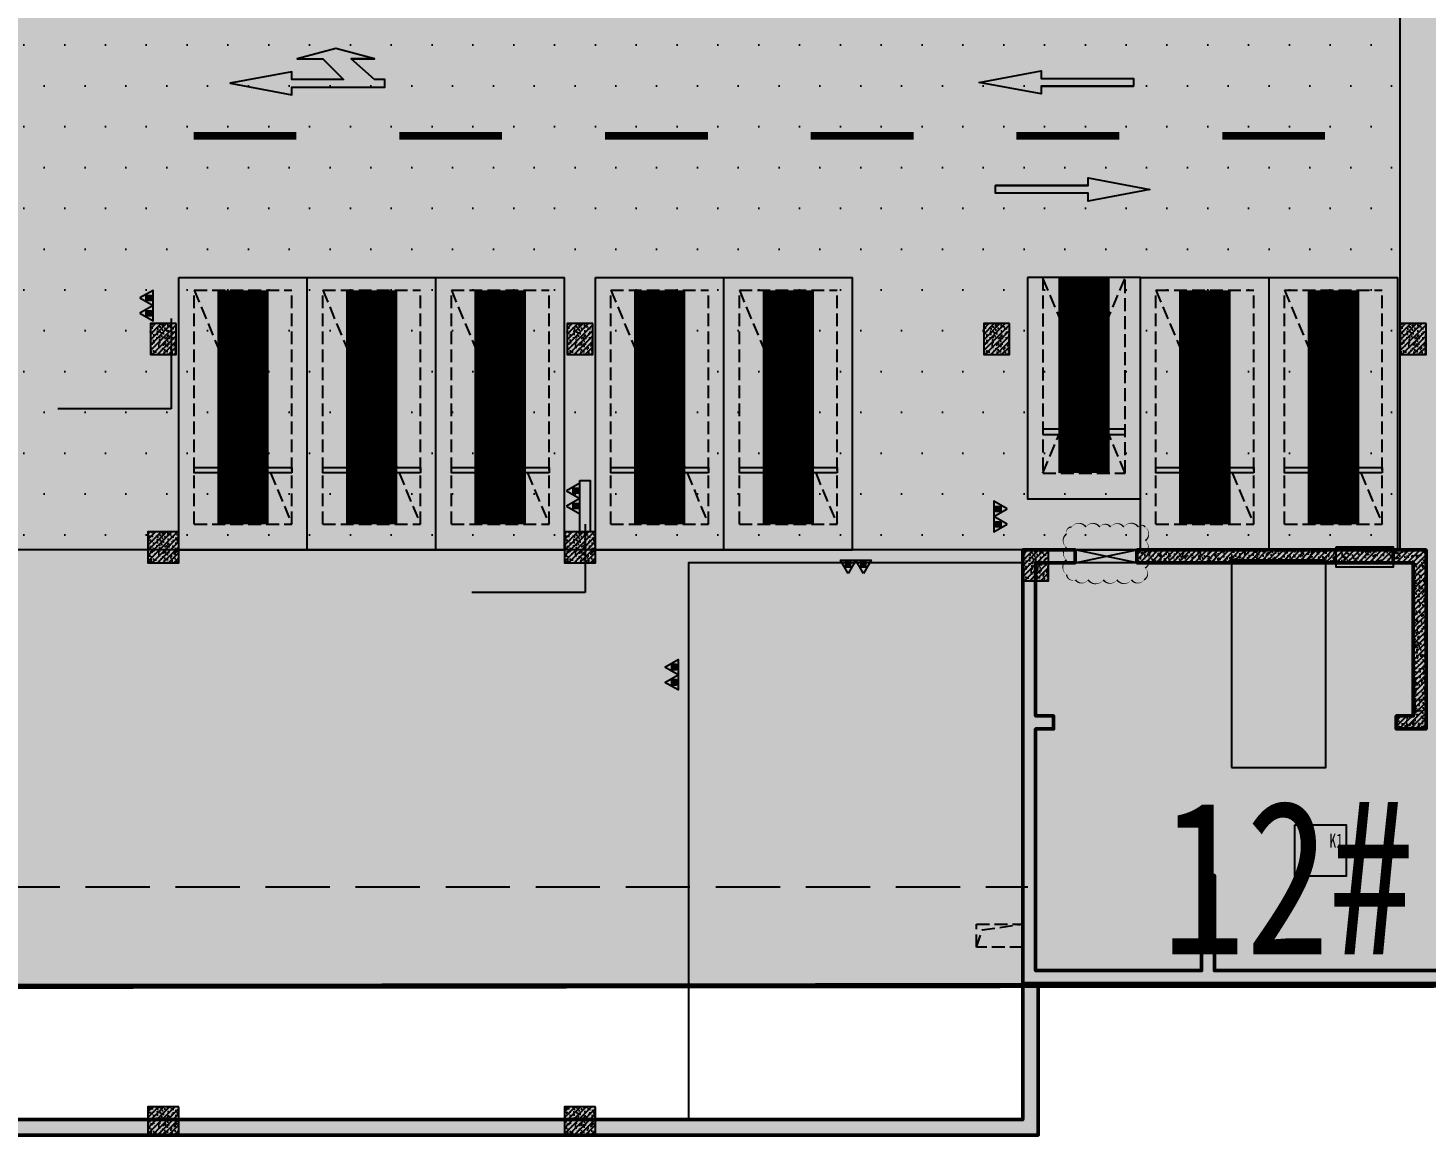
# Model space of a CAD drawing. Extents: x -1338203 to 1886333, y -530034 to 1031844.
# Drawn here: x 637065 to 664247, y 181383 to 203029 of the extents above; entities that cross this region are included whole.
import ezdxf
from ezdxf.enums import TextEntityAlignment as Align

# ---------------------------------------------------------------- set-up
doc = ezdxf.new("R2010")
doc.units = 0
doc.header["$LTSCALE"] = 1000
doc.header["$MEASUREMENT"] = 0
for name, pattern in [('$2$DASH', [0.35, 0.25, -0.1]), ('A-001-平面B2$0$__DASH', [0.35, 0.25, -0.1]), ('DASH', [0.35, 0.25, -0.1])]:
    doc.linetypes.add(name, pattern=pattern)
for name, color, linetype in [('$0$0A-O-HOLE', 52, 'Continuous'), ('$0$DIM_SYMB', 3, 'Continuous'), ('0A-P-PKNG-LINE', 9, 'Continuous'), ('A-001-平面参照B1$0$0A-ELEV-PATT', 8, 'Continuous'), ('A-001-平面参照B1$0$0G-NOTE', 4, 'Continuous'), ('A-001-平面参照B1$0$AUDIT_D_220531184525-2', 40, 'Continuous'), ('A-001-车位参照B1$0$A-001-车位参照B1$0$0A-P-PKNG-CAR(B)', 21, 'Continuous'), ('p-a-regular', 5, 'Continuous'), ('S-12-柱墙B1_1$0$0S-CW-HATCH', 251, 'Continuous'), ('S-12-柱墙B1_1$0$0S-CW-HATCH-UP', 251, 'Continuous'), ('S-12-柱墙B1_1$0$0S-S-HOLE', 55, 'Continuous'), ('S001地下一墙柱$0$S001地下一墙柱$0$0S-CC-LINE', 52, 'Continuous'), ('S001地下一墙柱$0$S001地下一墙柱$0$0S-CW-HATCH', 251, 'Continuous'), ('S001地下一墙柱$0$S001地下一墙柱$0$0S-CW-HATCH-UP', 251, 'Continuous'), ('中心线', 42, 'Continuous'), ('可见线', 7, 'Continuous'), ('地面指向箭头', 7, 'Continuous'), ('负一层消火栓$0$0P-ACC-FH', 7, 'Continuous'), ('负一层消火栓$0$0P-DIM-FH', 3, 'Continuous'), ('负一层消火栓$0$0P-EQUIP-FH', 7, 'Continuous')]:
    doc.layers.add(name, color=color, linetype=linetype)
for name, color, linetype, plot in [('A-001-平面参照B1$0$AAD-A-PROOF', 30, 'Continuous', False), ('AAD-A-PROOF', 30, 'Continuous', False), ('S-12-柱墙B1_1$0$AAD-A-PROOF', 30, 'Continuous', False)]:
    doc.layers.add(name, color=color, linetype=linetype, plot=plot)
doc.layers.add('p-a-mini', color=7, linetype='Continuous', true_color=0x0050ff)
doc.layers.add('p-a-regular-narrow', color=7, linetype='Continuous', true_color=0x9600ff)
doc.layers.add('p-h-walkable', color=7, linetype='Continuous', lineweight=70, true_color=0xf0f0f0)
doc.layers.add('S-12-柱墙B1_1$0$0S-CW-LINE', color=7, linetype='Continuous', lineweight=50)
doc.layers.add('S001地下一墙柱$0$S001地下一墙柱$0$0S-CW-LINE', color=7, linetype='Continuous', lineweight=50)
doc.styles.add('A-001-平面参照B1$0$AAD-HT', font='simhei.ttf', dxfattribs={"width": 0.6})
doc.styles.add('仿宋_GB2312', font='simfang.ttf', dxfattribs={"width": 0.7, "height": 4})
pattern_1 = [(45, (0, 0), (-53.0330086, 53.0330086), []), (50, (0, 0), (215.178055, -18.82564), [22.5, -247.5]), (355, (0, 0), (-41.6254, 225.65764), [18, -198]), (100.4514, (17.93, -1.57), (173.552815, 206.83186), [19.12206, -210.342634]), (46.1842, (0, 60), (320.17231, -49.6557), [33.75, -371.25]), (96.6356, (26.68, 55.86), (280.39881, 292.23536), [28.68309, -315.5139]), (351.1842, (0, 60), (280.39858, 292.23558), [27, -297]), (21, (30, 45), (179.072116, -120.785667), [22.5, -247.5]), (326, (30, 45), (72.9946, 217.545014), [18, -198]), (71.4514, (44.92, 34.93), (252.06679, 96.75915), [19.12206, -210.342634]), (37.5, (0, 0), (3.647957, 99.868156), [0, -195.6, 0, -201, 0, -198.75]), (7.5, (0, 0), (78.920861, 118.323514), [0, -114.6, 0, -191.1, 0, -75.75]), (327.5, (-66.9, 0), (160.146731, -6.7664615), [0, -75, 0, -234, 0, -310.5]), (317.5, (-96.9, 0), (174.95585, 30.031495), [0, -97.5, 0, -155.4, 0, -220.5])]

# ---------------------------------------------------------------- blocks, each defined once
blk = doc.blocks.new('A-001-平面参照B1')
at = {"layer": 'A-001-平面参照B1$0$0A-ELEV-PATT'}
h = blk.add_hatch(dxfattribs=at)
h.set_pattern_fill('DOTS', color=256, scale=500)
h.set_pattern_definition([(0, (-766365.4, -306889.1), (396.875, 793.75), [0, -793.75])])
h.paths.add_polyline_path([(-147679, -109440), (-147679, -97910), (-102629, -97910), (-102629, -114010), (-139289, -114010), (-139289, -113010), (-147319, -113008), (-147319, -109438)])
at = {"layer": 'A-001-平面参照B1$0$AAD-A-PROOF', "ltscale": 0.002}
blk.add_lwpolyline([(-116459, -125088), (-109959, -125088), (-109959, -114260), (-116459, -114260)], close=True, dxfattribs=at)
at = {"layer": 'A-001-平面参照B1$0$AUDIT_D_220531184525-2'}
blk.add_lwpolyline([(-147679, -109440), (-147679, -97910), (-102629, -97910), (-102629, -114010), (-139289, -114010), (-139289, -113010), (-147319, -113008), (-147319, -109438), (-147679, -109440)], dxfattribs=at)
at = {"layer": 'A-001-平面参照B1$0$0G-NOTE', "style": 'A-001-平面参照B1$0$AAD-HT', "width": 0.8}
blk.add_text('12#', height=3000, rotation=0, dxfattribs=at).set_placement((-107261, -120376), align=Align.MIDDLE_LEFT)
blk = doc.blocks.new('A$C2C814229')
at = {"layer": '$0$0A-O-HOLE', "linetype": 'DASH'}
blk.add_lwpolyline([(-110859, -121288), (-109959, -121288), (-109959, -121738), (-110859, -121738)], close=True, dxfattribs=at)
blk.add_lwpolyline([(-110859, -121738), (-110751, -121400), (-109959, -121288)], dxfattribs=at)
blk = doc.blocks.new('A-001-人防参照B1')
for points in [[(-103869, -113952), (-102759, -113952), (-102759, -114343), (-103869, -114343)], [(-105904, -118240), (-104069, -118240), (-104069, -114210), (-105904, -114210)]]:
    blk.add_lwpolyline(points, close=True)
blk = doc.blocks.new('负一层消火栓$0$$TwtSys$00000546')
h = blk.add_hatch()
h.set_pattern_fill('ANSI31', color=256, scale=200, style=0)
h.set_pattern_definition([(45, (-38543.802, -6670.83), (-17.67767, 17.67767), [])])
h.paths.add_polyline_path([(-65, 174), (65, 174), (65, 44), (-65, 44)])
for points in [[(0, 344), (-198, 0), (198, 0)], [(-65, 174), (65, 174), (65, 44), (-65, 44)]]:
    blk.add_lwpolyline(points, close=True)
blk = doc.blocks.new('负一层消火栓')
at = {"layer": '负一层消火栓$0$0P-ACC-FH', "elevation": 0}
blk.add_lwpolyline([(-118569, -112660), (-118369, -112660), (-118369, -113660), (-118569, -113660)], close=True, dxfattribs=at)
at = {"layer": '负一层消火栓$0$0P-DIM-FH'}
for p, q in [((-126519, -109510, 800), (-126519, -111269, 800)), ((-126519, -111269, 800), (-128722, -111269, 800)), ((-118469, -113510, 800), (-118469, -114839, 800)), ((-118469, -114839, 800), (-120672, -114839, 800))]:
    blk.add_line(p, q, dxfattribs=at)
at = {"layer": '负一层消火栓$0$0P-EQUIP-FH'}
for p, xscale, yscale, zscale, rotation in [((-126869, -109111, 800), 0.7500000000000013, 0.7500000000000013, 0.7500000000000013, 90), ((-126869, -109409, 800), 0.7500000000000013, 0.7500000000000013, 0.7500000000000013, 90), ((-118569, -112861, 800), 0.7500000000000011, 0.7500000000000011, 0.7500000000000011, 90), ((-118569, -113159, 800), 0.7500000000000011, 0.7500000000000011, 0.7500000000000011, 90), ((-110519, -113214), 0.75, 0.75, 0.75, 270), ((-110519, -113511), 0.75, 0.75, 0.75, 270), ((-113355, -114210), -0.75, 0.75, 0.75, 180), ((-113058, -114210), -0.75, 0.75, 0.75, 180), ((-116659, -116289), -0.7500000000000013, 0.7500000000000013, 0.75, 90), ((-116659, -116586), -0.7500000000000013, 0.7500000000000013, 0.75, 90)]:
    blk.add_blockref('负一层消火栓$0$$TwtSys$00000546', p, dxfattribs=dict(at, xscale=xscale, yscale=yscale, zscale=zscale, rotation=rotation))
blk = doc.blocks.new('剖面位置')
at = {"layer": '$0$DIM_SYMB', "linetype": '$2$DASH', "ltscale": 5}
blk.add_lwpolyline([(-133429, -120561), (-109859, -120561)], dxfattribs=at)
blk.add_lwpolyline([(-133429, -120561), (-109859, -120561)], dxfattribs=at)
blk = doc.blocks.new('直行右转或左转')
at = {"layer": '地面指向箭头'}
blk.add_hatch(color=251, dxfattribs=at).paths.add_polyline_path([(3219528, 2452519), (3218327, 2452294), (3218327, 2452444), (3217325, 2452444), (3217726, 2452044), (3218227, 2452044), (3217476, 2451843), (3216725, 2452044), (3217175, 2452044), (3216725, 2452444), (3216524, 2452444), (3216524, 2452594), (3218327, 2452594), (3218327, 2452745)])
at = {"layer": '地面指向箭头', "color": 251}
blk.add_lwpolyline([(3216725, 2452044), (3217175, 2452044), (3216725, 2452044), (3217476, 2451843), (3218227, 2452044), (3217726, 2452044), (3217325, 2452444), (3218327, 2452444), (3218327, 2452294), (3219528, 2452519), (3218327, 2452745), (3218327, 2452594), (3216524, 2452594), (3216524, 2452444), (3216725, 2452444), (3217175, 2452044)], dxfattribs=at)
blk = doc.blocks.new('直行')
at = {"layer": '地面指向箭头'}
blk.add_hatch(color=251, dxfattribs=at).paths.add_polyline_path([(-29241, 4059962), (-29466, 4058762), (-29316, 4058762), (-29316, 4056961), (-29166, 4056961), (-29166, 4058762), (-29016, 4058762)])
at = {"layer": '地面指向箭头', "color": 251}
blk.add_lwpolyline([(-29316, 4058762), (-29316, 4056961), (-29316, 4058762), (-29316, 4058762), (-29466, 4058762), (-29241, 4059962), (-29016, 4058762), (-29166, 4058762), (-29166, 4056961), (-29316, 4056961), (-29316, 4056961)], dxfattribs=at)
blk = doc.blocks.new('A$C9cb663f1')
at = {"layer": '中心线', "color": 251, "const_width": 150}
for points in [[(227638, -160832), (229638, -160832)], [(231638, -160832), (233638, -160832)], [(235638, -160832), (237638, -160832)], [(239638, -160832), (241638, -160832)], [(243638, -160832), (245638, -160832)], [(247638, -160832), (249638, -160832)]]:
    blk.add_lwpolyline(points, dxfattribs=at)
at = {"layer": '地面指向箭头', "color": 251, "linetype": 'Continuous', "rotation": 180}
blk.add_blockref('直行右转或左转', (3447879, 2292711), dxfattribs=at)
at = {"layer": '地面指向箭头', "color": 251}
for p, rotation in [((4302877, -130550), 90), ((-3813729, -191114), 270)]:
    blk.add_blockref('直行', p, dxfattribs=dict(at, rotation=rotation))
blk = doc.blocks.new('JSK')
at = {"layer": '可见线', "color": 1, "elevation": -83150}
blk.add_lwpolyline([(104366, -107245), (105366, -107245), (105366, -108245), (104366, -108245)], close=True, dxfattribs=at)
at = {"layer": '可见线', "color": 1, "style": '仿宋_GB2312', "width": 0.7}
blk.add_text('K1', height=275.7, dxfattribs=at).set_placement((105038, -107693, -83150))
blk = doc.blocks.new('A-001-车位参照B1$0$A-001-车位参照B1$0$A-001-车位参照B1$0$A$C43AE5A3B')
at = {"color": 241}
blk.add_lwpolyline([(2500, 0), (2500, 4300), (300, 4300), (300, 0)], close=True, dxfattribs=at)
at = {"color": 241, "linetype": 'DASH'}
for points in [[(2200, 0), (2200, 3800), (600, 3800), (600, 0), (2200, 0)], [(600, 3800), (2200, 0)], [(2200, 3800), (600, 0)]]:
    blk.add_lwpolyline(points, dxfattribs=at)
at = {"color": 241}
blk.add_lwpolyline([(2200, 3050), (600, 3050), (600, 2950), (2200, 2950), (2200, 3050)], dxfattribs=at)
at = {"layer": 'p-a-mini', "ltscale": 0.002, "const_width": 1000}
blk.add_lwpolyline([(1400, 0), (1400, 3800)], dxfattribs=at)
blk = doc.blocks.new('S-12-柱墙B1_1', base_point=(-588474, -346969))
at = {"layer": 'S-12-柱墙B1_1$0$0S-CW-HATCH'}
h = blk.add_hatch(color=256, dxfattribs=at)
h.dxf.hatch_style = 1
h.paths.add_polyline_path([(-544824, -351749), (-545074, -351749), (-545074, -350749), (-544824, -350749), (-544824, -348729), (-549444, -348729), (-549444, -348979), (-545074, -348979), (-545074, -351959), (-545424, -351959), (-545424, -352209), (-545074, -352209), (-545074, -355139), (-544824, -355139), (-544824, -355839), (-545074, -355839), (-545074, -356909), (-548299, -356909), (-548299, -355059), (-548549, -355059), (-548549, -356909), (-555534, -356909), (-555534, -353429), (-555784, -353429), (-555784, -357709), (-561664, -357709), (-561664, -353429), (-561914, -353429), (-561914, -356909), (-568899, -356909), (-568899, -355059), (-569149, -355059), (-569149, -356909), (-572374, -356909), (-572374, -354579), (-572624, -354579), (-572624, -356909), (-572774, -356909), (-572774, -354579), (-573024, -354579), (-573024, -356909), (-576249, -356909), (-576249, -355059), (-576499, -355059), (-576499, -356909), (-583484, -356909), (-583484, -353429), (-583734, -353429), (-583734, -357709), (-589614, -357709), (-589614, -353429), (-589864, -353429), (-589864, -356909), (-596849, -356909), (-596849, -355059), (-597099, -355059), (-597099, -356909), (-600324, -356909), (-600324, -352209), (-599974, -352209), (-599974, -351959), (-600324, -351959), (-600324, -348979), (-599554, -348979), (-599554, -348729), (-600574, -348729), (-600574, -357159), (-589864, -357159), (-589864, -357959), (-583484, -357959), (-583484, -357159), (-561914, -357159), (-561914, -357959), (-555534, -357959), (-555534, -357159), (-544824, -357159)])
h = blk.add_hatch(color=256, dxfattribs=at)
h.dxf.hatch_style = 1
h.paths.add_polyline_path([(-598354, -348729), (-593374, -348729), (-593374, -348979), (-598354, -348979)])
h = blk.add_hatch(color=256, dxfattribs=at)
h.dxf.hatch_style = 1
h.paths.add_polyline_path([(-593374, -348979), (-592984, -348979), (-592984, -351959), (-593314, -351959), (-593314, -352209), (-592734, -352209), (-592734, -348729), (-593374, -348729)])
at = {"layer": 'S-12-柱墙B1_1$0$0S-CW-HATCH-UP'}
h = blk.add_hatch(dxfattribs=at)
h.set_pattern_fill('钢筋混凝土', color=256, scale=30)
h.set_pattern_definition(pattern_1)
h.paths.add_polyline_path([(-545074, -350749), (-544824, -350749), (-544824, -348729), (-549444, -348729), (-549444, -348979), (-545074, -348979), (-545074, -351959), (-545424, -351959), (-545424, -352209), (-545074, -352209), (-545074, -355139), (-544824, -355139), (-544824, -355839), (-545074, -355839), (-545074, -356909), (-548299, -356909), (-548299, -355059), (-548549, -355059), (-548549, -356909), (-555534, -356909), (-555534, -353429), (-555784, -353429), (-555784, -357709), (-561664, -357709), (-561664, -353429), (-561914, -353429), (-561914, -356909), (-568899, -356909), (-568899, -355059), (-569149, -355059), (-569149, -356909), (-572374, -356909), (-572374, -354579), (-572624, -354579), (-572624, -356909), (-572774, -356909), (-572774, -354579), (-573024, -354579), (-573024, -356909), (-576249, -356909), (-576249, -355059), (-576499, -355059), (-576499, -356909), (-583484, -356909), (-583484, -353429), (-583734, -353429), (-583734, -357709), (-589614, -357709), (-589614, -353429), (-589864, -353429), (-589864, -356909), (-596849, -356909), (-596849, -355059), (-597099, -355059), (-597099, -356909), (-600324, -356909), (-600324, -352209), (-599974, -352209), (-599974, -351959), (-600324, -351959), (-600324, -348979), (-599554, -348979), (-599554, -348729), (-600574, -348729), (-600574, -357159), (-589864, -357159), (-589864, -357959), (-583484, -357959), (-583484, -357159), (-561914, -357159), (-561914, -357959), (-555534, -357959), (-555534, -357159), (-544824, -357159), (-544824, -351749), (-545074, -351749)])
h = blk.add_hatch(dxfattribs=at)
h.set_pattern_fill('钢筋混凝土', color=256, scale=30)
h.set_pattern_definition(pattern_1)
h.paths.add_polyline_path([(-598354, -348729), (-593374, -348729), (-593374, -348979), (-598354, -348979)])
h = blk.add_hatch(dxfattribs=at)
h.set_pattern_fill('钢筋混凝土', color=256, scale=30)
h.set_pattern_definition([(45, (0, 0), (-53.0330086, 53.0330086), []), (50, (0, 0), (215.178055, -18.82564), [22.5, -247.5]), (355, (0, 0), (-41.6254, 225.65764), [18, -198]), (100.4514, (17.93, -1.57), (173.552815, 206.83186), [19.12206, -210.342634]), (46.1842, (0, 60), (320.17231, -49.6557), [33.75, -371.25]), (96.6356, (26.68, 55.86), (280.39881, 292.23536), [28.68309, -315.5139]), (351.1842, (0, 60), (280.39858, 292.23558), [27, -297]), (21, (30, 45), (179.072116, -120.785667), [22.5, -247.5]), (326, (30, 45), (72.9946, 217.54501), [18, -198]), (71.4514, (44.92, 34.93), (252.06679, 96.75915), [19.12206, -210.342634]), (37.5, (0, 0), (3.647957, 99.868156), [0, -195.6, 0, -201, 0, -198.75]), (7.5, (0, 0), (78.920861, 118.323514), [0, -114.6, 0, -191.1, 0, -75.75]), (327.5, (-66.9, 0), (160.146731, -6.7664615), [0, -75, 0, -234, 0, -310.5]), (317.5, (-96.9, 0), (174.95585, 30.031495), [0, -97.5, 0, -155.4, 0, -220.5])])
h.paths.add_polyline_path([(-593374, -348979), (-592984, -348979), (-592984, -351959), (-593314, -351959), (-593314, -352209), (-592734, -352209), (-592734, -348729), (-593374, -348729)])
at = {"layer": 'S-12-柱墙B1_1$0$0S-CW-LINE'}
blk.add_lwpolyline([(-589864, -357159), (-600574, -357159), (-600574, -348729), (-599554, -348729), (-599554, -348979), (-600324, -348979), (-600324, -351959), (-599974, -351959), (-599974, -352209), (-600324, -352209), (-600324, -356909), (-597099, -356909), (-597099, -355059), (-596849, -355059), (-596849, -356909), (-589864, -356909)], dxfattribs=at)
for points in [[(-598354, -348729), (-593374, -348729), (-593374, -348979), (-598354, -348979)], [(-593374, -348979), (-592984, -348979), (-592984, -351959), (-593314, -351959), (-593314, -352209), (-592734, -352209), (-592734, -348729), (-593374, -348729)]]:
    blk.add_lwpolyline(points, close=True, dxfattribs=at)
at = {"layer": 'S-12-柱墙B1_1$0$0S-S-HOLE'}
for p, q in [((-599554, -348979), (-598354, -348729)), ((-598354, -348979), (-599554, -348729))]:
    blk.add_line(p, q, dxfattribs=at)
blk.add_lwpolyline([(-599554, -348729), (-598354, -348729), (-598354, -348979), (-599554, -348979)], close=True, dxfattribs=at)
at = {"layer": 'S-12-柱墙B1_1$0$AAD-A-PROOF', "flags": 128}
blk.add_lwpolyline([(-598194, -348284, 0, 30.8, -0.520567), (-598194, -348550, 0, 30.8, -0.520567), (-598194, -348782, 0, 30.8, -0.520567), (-598194, -349083, 0, 30.8, -0.520567), (-598216, -349311, 0, 30.8, -0.520567), (-598461, -349311, 0, 30.8, -0.520567), (-598744, -349311, 0, 30.8, -0.520567), (-599008, -349311, 0, 30.8, -0.520567), (-599306, -349311, 0, 30.8, -0.520567), (-599550, -349311, 0, 30.8, -0.520567), (-599722, -349208, 0, 30.8, -0.520567), (-599722, -348922, 0, 30.8, -0.520567), (-599722, -348681, 0, 30.8, -0.520567), (-599722, -348418, 0, 30.8, -0.520567), (-599626, -348284, 0, 30.8, -0.520567), (-599348, -348284, 0, 30.8, -0.520567), (-599078, -348284, 0, 30.8, -0.520567), (-598868, -348284, 0, 30.8, -0.520567), (-598611, -348284, 0, 30.8, -0.520567), (-598326, -348284, 0, 30.8, -0.520567)], format="xyseb", close=True, dxfattribs=at)

msp = doc.modelspace()

# ---------------------------------------------------------------- hatches: boundary and pattern name
at = {"layer": 'p-h-walkable', "ltscale": 0.002}
h = msp.add_hatch(color=256, dxfattribs=at)
h.dxf.hatch_style = 1
h.paths.add_polyline_path([(633826.6, 244460.7), (640276.6, 244575.6), (640576.6, 234544.8), (645576.7, 234544.6), (645576.7, 209278.9), (732355.9, 209029), (732355.1, 235229.9), (738506.7, 235229.9), (738506.6, 268838.9), (732734.3, 268838.9), (732734.3, 272898.9), (711963.1, 272898.9), (711963.1, 278984.7), (717256.7, 278984.7), (717256.7, 284049), (733571.6, 284135.6), (733996.6, 290449.1), (739216.6, 290449.1), (739766.6, 284299.1), (754626.6, 284299.1), (755296.6, 290449.1), (760516.6, 290449.1), (760816.6, 283049.1), (760816.3, 275879.2), (775122.6, 275879.2), (776006.6, 274138.9), (776006.6, 259429.1), (778716.6, 259429.1), (778716.6, 238849.1), (783416.6, 238849.1), (783416.6, 237229.1), (782066.6, 237229.1), (782066.6, 234429.1), (779546.6, 234429.1), (779546.6, 237129.1), (773916.6, 237129.1), (773916.6, 243229.1), (764306.6, 243225.6), (764306.6, 236639.1), (760766.6, 236639.1), (760766.6, 234429.1), (758246.6, 234429.1), (758246.6, 238649.1), (762116.6, 238649.1), (762116.6, 243225.6), (748656.6, 243225.6), (748756.3, 207529.1), (800106.6, 207528.9), (800206.7, 201639.7), (812908.2, 202239.1), (812576.6, 180449.3), (744206, 180449.3), (744206, 173439), (728556.7, 173439), (728556.6, 122289.1), (746356.6, 122289.1), (750916.6, 132325.6), (842896.6, 132325.6), (843211.6, 121345.6), (839116.6, 121345.6), (839116.6, 93449.1), (864906.6, 93449.1), (864906.6, 79694), (875856.6, 74929.1), (875856.6, 65749.1), (834560.6, 65749.1), (839142.9, 28436.3), (869465.5, 32160.2), (871163.4, 18334), (873704.3, 18646.1), (877328.9, 5540.2), (761876.2, -8638.5), (761133.2, 2082.3), (764950.9, 5291.5), (763253.1, 19116.3), (799242.7, 23536.1), (793807.6, 65749.1), (750756.6, 65749.1), (751556.6, 81645.6), (636016.6, 81645.6), (636016.6, 96345.6), (629416.6, 96345.6), (629416.6, 118203.2), (622306.6, 118203.2), (622286.6, 139083.2), (644406.6, 137003.2), (644406.6, 129968.2), (656656.6, 129968.2), (656406.6, 138083.2), (712156.6, 138083.2), (711856.6, 184449.1), (581811.6, 184349.1), (581826.6, 197199.1), (585876.6, 197449.1), (585976.6, 209279), (629226.6, 209578.9), (628926.8, 236145.4), (633826.6, 236145.6)])
at = {"layer": 'S001地下一墙柱$0$S001地下一墙柱$0$0S-CW-HATCH'}
h = msp.add_hatch(color=256, dxfattribs=at)
h.dxf.hatch_style = 1
h.paths.add_polyline_path([(639946.6, 197279.1), (639446.6, 197279.1), (639446.6, 196679.1), (639946.6, 196679.1)])
h = msp.add_hatch(color=256, dxfattribs=at)
h.dxf.hatch_style = 1
h.paths.add_polyline_path([(648046.6, 197279.2), (647546.6, 197279.2), (647546.6, 196679.2), (648046.6, 196679.2)])
h = msp.add_hatch(color=256, dxfattribs=at)
h.dxf.hatch_style = 1
h.paths.add_polyline_path([(656146.6, 197279.1), (655646.6, 197279.1), (655646.6, 196679.1), (656146.6, 196679.1)])
h = msp.add_hatch(color=256, dxfattribs=at)
h.dxf.hatch_style = 1
h.paths.add_polyline_path([(664246.6, 197279.1), (663746.6, 197279.1), (663746.6, 196679.1), (664246.6, 196679.1)])
h = msp.add_hatch(color=256, dxfattribs=at)
h.dxf.hatch_style = 1
h.paths.add_polyline_path([(639996.6, 193229.1), (639396.6, 193229.1), (639396.6, 192629.1), (639996.6, 192629.1)])
h = msp.add_hatch(color=256, dxfattribs=at)
h.dxf.hatch_style = 1
h.paths.add_polyline_path([(648096.6, 193229.1), (647496.6, 193229.1), (647496.6, 192629.1), (648096.6, 192629.1)])
h = msp.add_hatch(color=256, dxfattribs=at)
h.dxf.hatch_style = 1
h.paths.add_polyline_path([(656906.6, 192879.1), (656406.6, 192879.1), (656406.6, 192279.1), (656906.6, 192279.1)])
at = {"layer": 'S001地下一墙柱$0$S001地下一墙柱$0$0S-CW-HATCH', "ltscale": 0.002}
h = msp.add_hatch(color=256, dxfattribs=at)
h.dxf.hatch_style = 1
h.paths.add_polyline_path([(633486.6, 184099.1), (633486.6, 181499.1), (656706.6, 181499.1), (656706.6, 184449.1), (656406.6, 184449.1), (656406.6, 181799.1), (633786.6, 181799.1), (633786.6, 184099.1)])
at = {"layer": 'S001地下一墙柱$0$S001地下一墙柱$0$0S-CW-HATCH'}
h = msp.add_hatch(color=256, dxfattribs=at)
h.dxf.hatch_style = 1
h.paths.add_polyline_path([(639996.6, 182049.1), (639396.6, 182049.1), (639396.6, 181499.1), (639996.6, 181499.1)])
h = msp.add_hatch(color=256, dxfattribs=at)
h.dxf.hatch_style = 1
h.paths.add_polyline_path([(648096.6, 182049.1), (647496.6, 182049.1), (647496.6, 181499.1), (648096.6, 181499.1)])
at = {"layer": 'S001地下一墙柱$0$S001地下一墙柱$0$0S-CW-HATCH-UP'}
h = msp.add_hatch(dxfattribs=at)
h.set_pattern_fill('钢筋混凝土', color=256, scale=30)
h.set_pattern_definition([(45, (672257.33, 206230.786), (-53.03301, 53.03301), []), (50, (672257.33, 206230.79), (215.1781, -18.8256), [22.5, -247.5]), (355, (672257.33, 206230.79), (-41.6254, 225.6576), [18, -198]), (100.4514, (672275.26, 206229.22), (173.5528, 206.8319), [19.122, -210.3426]), (46.1842, (672257.33, 206290.79), (320.1723, -49.6557), [33.75, -371.25]), (96.6356, (672284, 206286.65), (280.3988, 292.2354), [28.683, -315.514]), (351.1842, (672257.33, 206290.8), (280.3986, 292.2356), [27, -297]), (21, (672287.33, 206275.79), (179.0721, -120.7857), [22.5, -247.5]), (326, (672287.33, 206275.79), (72.9946, 217.545), [18, -198]), (71.4514, (672302.25, 206265.72), (252.0668, 96.7591), [19.122, -210.3426]), (37.5, (672257.33, 206230.79), (3.64796, 99.86816), [0, -195.6, 0, -201, 0, -198.75]), (7.5, (672257.33, 206230.79), (78.92086, 118.3235), [0, -114.6, 0, -191.1, 0, -75.75]), (327.5, (672190.43, 206230.79), (160.14673, -6.76646), [0, -75, 0, -234, 0, -310.5]), (317.5, (672160.43, 206230.79), (174.95585, 30.0315), [0, -97.5, 0, -155.4, 0, -220.5])])
h.paths.add_polyline_path([(639946.6, 197279.1), (639446.6, 197279.1), (639446.6, 196679.1), (639946.6, 196679.1)])
h = msp.add_hatch(dxfattribs=at)
h.set_pattern_fill('钢筋混凝土', color=256, scale=30)
h.set_pattern_definition([(45, (680357.36, 206230.92), (-53.03301, 53.03301), []), (50, (680357.36, 206230.92), (215.1781, -18.8256), [22.5, -247.5]), (355, (680357.36, 206230.92), (-41.6254, 225.6576), [18, -198]), (100.4514, (680375.3, 206229.35), (173.5528, 206.8319), [19.122, -210.3426]), (46.1842, (680357.36, 206290.92), (320.1723, -49.6557), [33.75, -371.25]), (96.6356, (680384.04, 206286.78), (280.3988, 292.2354), [28.683, -315.514]), (351.1842, (680357.36, 206290.92), (280.3986, 292.2356), [27, -297]), (21, (680387.36, 206275.92), (179.0721, -120.7857), [22.5, -247.5]), (326, (680387.36, 206275.92), (72.9946, 217.545), [18, -198]), (71.4514, (680402.28, 206265.85), (252.0668, 96.7591), [19.122, -210.3426]), (37.5, (680357.36, 206230.92), (3.64796, 99.86816), [0, -195.6, 0, -201, 0, -198.75]), (7.5, (680357.36, 206230.92), (78.92086, 118.3235), [0, -114.6, 0, -191.1, 0, -75.75]), (327.5, (680290.46, 206230.92), (160.14673, -6.76646), [0, -75, 0, -234, 0, -310.5]), (317.5, (680260.46, 206230.92), (174.95585, 30.0315), [0, -97.5, 0, -155.4, 0, -220.5])])
h.paths.add_polyline_path([(648046.6, 197279.2), (647546.6, 197279.2), (647546.6, 196679.2), (648046.6, 196679.2)])
h = msp.add_hatch(dxfattribs=at)
h.set_pattern_fill('钢筋混凝土', color=256, scale=30)
h.set_pattern_definition([(45, (688457.33, 206230.79), (-53.03301, 53.03301), []), (50, (688457.33, 206230.79), (215.1781, -18.8256), [22.5, -247.5]), (355, (688457.33, 206230.79), (-41.6254, 225.6576), [18, -198]), (100.4514, (688475.26, 206229.22), (173.5528, 206.8319), [19.122, -210.3426]), (46.1842, (688457.33, 206290.79), (320.1723, -49.6557), [33.75, -371.25]), (96.6356, (688484, 206286.65), (280.3988, 292.2354), [28.683, -315.514]), (351.1842, (688457.33, 206290.8), (280.3986, 292.2356), [27, -297]), (21, (688487.33, 206275.79), (179.0721, -120.7857), [22.5, -247.5]), (326, (688487.33, 206275.79), (72.9946, 217.545), [18, -198]), (71.4514, (688502.25, 206265.72), (252.0668, 96.7591), [19.122, -210.3426]), (37.5, (688457.33, 206230.79), (3.64796, 99.86816), [0, -195.6, 0, -201, 0, -198.75]), (7.5, (688457.33, 206230.79), (78.92086, 118.3235), [0, -114.6, 0, -191.1, 0, -75.75]), (327.5, (688390.43, 206230.79), (160.14673, -6.76646), [0, -75, 0, -234, 0, -310.5]), (317.5, (688360.43, 206230.79), (174.95585, 30.0315), [0, -97.5, 0, -155.4, 0, -220.5])])
h.paths.add_polyline_path([(656146.6, 197279.1), (655646.6, 197279.1), (655646.6, 196679.1), (656146.6, 196679.1)])
h = msp.add_hatch(dxfattribs=at)
h.set_pattern_fill('钢筋混凝土', color=256, scale=30)
h.set_pattern_definition([(45, (696557.32, 206230.79), (-53.03301, 53.03301), []), (50, (696557.32, 206230.79), (215.1781, -18.8256), [22.5, -247.5]), (355, (696557.32, 206230.79), (-41.6254, 225.6576), [18, -198]), (100.4514, (696575.25, 206229.22), (173.5528, 206.8319), [19.122, -210.3426]), (46.1842, (696557.32, 206290.79), (320.1723, -49.6557), [33.75, -371.25]), (96.6356, (696584, 206286.65), (280.3988, 292.2354), [28.683, -315.514]), (351.1842, (696557.32, 206290.8), (280.3986, 292.2356), [27, -297]), (21, (696587.32, 206275.79), (179.0721, -120.7857), [22.5, -247.5]), (326, (696587.32, 206275.79), (72.9946, 217.545), [18, -198]), (71.4514, (696602.24, 206265.72), (252.0668, 96.7591), [19.122, -210.3426]), (37.5, (696557.32, 206230.79), (3.64796, 99.86816), [0, -195.6, 0, -201, 0, -198.75]), (7.5, (696557.32, 206230.79), (78.92086, 118.3235), [0, -114.6, 0, -191.1, 0, -75.75]), (327.5, (696490.42, 206230.79), (160.14673, -6.76646), [0, -75, 0, -234, 0, -310.5]), (317.5, (696460.42, 206230.79), (174.95585, 30.0315), [0, -97.5, 0, -155.4, 0, -220.5])])
h.paths.add_polyline_path([(664246.6, 197279.1), (663746.6, 197279.1), (663746.6, 196679.1), (664246.6, 196679.1)])
h = msp.add_hatch(dxfattribs=at)
h.set_pattern_fill('钢筋混凝土', color=256, scale=30)
h.set_pattern_definition([(45, (672257.34, 202180.78), (-53.03301, 53.03301), []), (50, (672257.34, 202180.78), (215.1781, -18.8256), [22.5, -247.5]), (355, (672257.34, 202180.78), (-41.6254, 225.6576), [18, -198]), (100.4514, (672275.27, 202179.21), (173.5528, 206.8319), [19.122, -210.3426]), (46.1842, (672257.34, 202240.78), (320.1723, -49.6557), [33.75, -371.25]), (96.6356, (672284.02, 202236.64), (280.3988, 292.2354), [28.683, -315.514]), (351.1842, (672257.34, 202240.78), (280.3986, 292.2356), [27, -297]), (21, (672287.34, 202225.78), (179.0721, -120.7857), [22.5, -247.5]), (326, (672287.34, 202225.78), (72.9946, 217.545), [18, -198]), (71.4514, (672302.26, 202215.72), (252.0668, 96.7591), [19.122, -210.3426]), (37.5, (672257.34, 202180.78), (3.64796, 99.86816), [0, -195.6, 0, -201, 0, -198.75]), (7.5, (672257.34, 202180.78), (78.92086, 118.3235), [0, -114.6, 0, -191.1, 0, -75.75]), (327.5, (672190.44, 202180.78), (160.14673, -6.76646), [0, -75, 0, -234, 0, -310.5]), (317.5, (672160.44, 202180.78), (174.95585, 30.0315), [0, -97.5, 0, -155.4, 0, -220.5])])
h.paths.add_polyline_path([(639996.6, 193229.1), (639396.6, 193229.1), (639396.6, 192629.1), (639996.6, 192629.1)])
h = msp.add_hatch(dxfattribs=at)
h.set_pattern_fill('钢筋混凝土', color=256, scale=30)
h.set_pattern_definition([(45, (680357.34, 202180.78), (-53.03301, 53.03301), []), (50, (680357.34, 202180.78), (215.1781, -18.8256), [22.5, -247.5]), (355, (680357.34, 202180.78), (-41.6254, 225.6576), [18, -198]), (100.4514, (680375.27, 202179.21), (173.5528, 206.8319), [19.122, -210.3426]), (46.1842, (680357.34, 202240.78), (320.1723, -49.6557), [33.75, -371.25]), (96.6356, (680384.02, 202236.64), (280.3988, 292.2354), [28.683, -315.514]), (351.1842, (680357.34, 202240.78), (280.3986, 292.2356), [27, -297]), (21, (680387.34, 202225.78), (179.0721, -120.7857), [22.5, -247.5]), (326, (680387.34, 202225.78), (72.9946, 217.545), [18, -198]), (71.4514, (680402.26, 202215.72), (252.0668, 96.7591), [19.122, -210.3426]), (37.5, (680357.34, 202180.78), (3.64796, 99.86816), [0, -195.6, 0, -201, 0, -198.75]), (7.5, (680357.34, 202180.78), (78.92086, 118.3235), [0, -114.6, 0, -191.1, 0, -75.75]), (327.5, (680290.44, 202180.78), (160.14673, -6.76646), [0, -75, 0, -234, 0, -310.5]), (317.5, (680260.44, 202180.78), (174.95585, 30.0315), [0, -97.5, 0, -155.4, 0, -220.5])])
h.paths.add_polyline_path([(648096.6, 193229.1), (647496.6, 193229.1), (647496.6, 192629.1), (648096.6, 192629.1)])
h = msp.add_hatch(dxfattribs=at)
h.set_pattern_fill('钢筋混凝土', color=256, scale=30)
h.set_pattern_definition([(45, (689217.34, 201830.78), (-53.03301, 53.03301), []), (50, (689217.34, 201830.78), (215.1781, -18.8256), [22.5, -247.5]), (355, (689217.34, 201830.78), (-41.6254, 225.6576), [18, -198]), (100.4514, (689235.27, 201829.21), (173.5528, 206.8319), [19.122, -210.3426]), (46.1842, (689217.34, 201890.78), (320.1723, -49.6557), [33.75, -371.25]), (96.6356, (689244.02, 201886.64), (280.3988, 292.2354), [28.683, -315.514]), (351.1842, (689217.34, 201890.78), (280.3986, 292.2356), [27, -297]), (21, (689247.34, 201875.78), (179.0721, -120.7857), [22.5, -247.5]), (326, (689247.34, 201875.78), (72.9946, 217.545), [18, -198]), (71.4514, (689262.26, 201865.72), (252.0668, 96.7591), [19.122, -210.3426]), (37.5, (689217.34, 201830.78), (3.64796, 99.86816), [0, -195.6, 0, -201, 0, -198.75]), (7.5, (689217.34, 201830.78), (78.92086, 118.3235), [0, -114.6, 0, -191.1, 0, -75.75]), (327.5, (689150.44, 201830.78), (160.14673, -6.76646), [0, -75, 0, -234, 0, -310.5]), (317.5, (689120.44, 201830.78), (174.95585, 30.0315), [0, -97.5, 0, -155.4, 0, -220.5])])
h.paths.add_polyline_path([(656906.6, 192879.1), (656406.6, 192879.1), (656406.6, 192279.1), (656906.6, 192279.1)])
at = {"layer": 'S001地下一墙柱$0$S001地下一墙柱$0$0S-CW-HATCH-UP', "ltscale": 0.002}
h = msp.add_hatch(dxfattribs=at)
h.set_pattern_fill('钢筋混凝土', color=256, scale=30)
h.set_pattern_definition([(45, (-8e-05, 0.0003), (-53.033009, 53.033009), []), (50, (-8e-05, 0.0003), (215.178055, -18.82564), [22.5, -247.5]), (355, (-8e-05, 0.0003), (-41.6254, 225.65764), [18, -198]), (100.4514, (17.93, -1.57), (173.552815, 206.83186), [19.12206, -210.342634]), (46.1842, (-8e-05, 60), (320.17231, -49.6557), [33.75, -371.25]), (96.6356, (26.68, 55.86), (280.39881, 292.23536), [28.68309, -315.5139]), (351.1842, (-8e-05, 60), (280.39858, 292.23558), [27, -297]), (21, (30, 45), (179.072116, -120.785667), [22.5, -247.5]), (326, (30, 45), (72.9946, 217.54501), [18, -198]), (71.4514, (44.92, 34.93), (252.06679, 96.75915), [19.12206, -210.342634]), (37.5, (-8e-05, 0.0003), (3.647957, 99.868156), [0, -195.6, 0, -201, 0, -198.75]), (7.5, (-8e-05, 0.0003), (78.920861, 118.323514), [0, -114.6, 0, -191.1, 0, -75.75]), (327.5, (-66.9, 0.0003), (160.146731, -6.7664615), [0, -75, 0, -234, 0, -310.5]), (317.5, (-96.9, 0.0003), (174.95585, 30.031495), [0, -97.5, 0, -155.4, 0, -220.5])])
h.paths.add_polyline_path([(633486.6, 184099.1), (633486.6, 181499.1), (656706.6, 181499.1), (656706.6, 184449.1), (656406.6, 184449.1), (656406.6, 181799.1), (633786.6, 181799.1), (633786.6, 184099.1)])
at = {"layer": 'S001地下一墙柱$0$S001地下一墙柱$0$0S-CW-HATCH-UP'}
h = msp.add_hatch(dxfattribs=at)
h.set_pattern_fill('钢筋混凝土', color=256, scale=30)
h.set_pattern_definition([(45, (672257.34, 191050.786), (-53.03301, 53.03301), []), (50, (672257.34, 191050.79), (215.1781, -18.8256), [22.5, -247.5]), (355, (672257.34, 191050.79), (-41.6254, 225.6576), [18, -198]), (100.4514, (672275.27, 191049.22), (173.5528, 206.8319), [19.122, -210.3426]), (46.1842, (672257.34, 191110.79), (320.1723, -49.6557), [33.75, -371.25]), (96.6356, (672284.02, 191106.65), (280.3988, 292.2354), [28.683, -315.514]), (351.1842, (672257.34, 191110.8), (280.3986, 292.2356), [27, -297]), (21, (672287.34, 191095.79), (179.0721, -120.7857), [22.5, -247.5]), (326, (672287.34, 191095.79), (72.9946, 217.545), [18, -198]), (71.4514, (672302.26, 191085.72), (252.0668, 96.7591), [19.122, -210.3426]), (37.5, (672257.34, 191050.79), (3.64796, 99.86816), [0, -195.6, 0, -201, 0, -198.75]), (7.5, (672257.34, 191050.79), (78.92086, 118.3235), [0, -114.6, 0, -191.1, 0, -75.75]), (327.5, (672190.44, 191050.79), (160.14673, -6.76646), [0, -75, 0, -234, 0, -310.5]), (317.5, (672160.44, 191050.79), (174.95585, 30.0315), [0, -97.5, 0, -155.4, 0, -220.5])])
h.paths.add_polyline_path([(639996.6, 182049.1), (639396.6, 182049.1), (639396.6, 181499.1), (639996.6, 181499.1)])
h = msp.add_hatch(dxfattribs=at)
h.set_pattern_fill('钢筋混凝土', color=256, scale=30)
h.set_pattern_definition([(45, (680357.34, 191050.786), (-53.03301, 53.03301), []), (50, (680357.34, 191050.79), (215.1781, -18.8256), [22.5, -247.5]), (355, (680357.34, 191050.79), (-41.6254, 225.6576), [18, -198]), (100.4514, (680375.27, 191049.22), (173.5528, 206.8319), [19.122, -210.3426]), (46.1842, (680357.34, 191110.79), (320.1723, -49.6557), [33.75, -371.25]), (96.6356, (680384.02, 191106.65), (280.3988, 292.2354), [28.683, -315.514]), (351.1842, (680357.34, 191110.8), (280.3986, 292.2356), [27, -297]), (21, (680387.34, 191095.79), (179.0721, -120.7857), [22.5, -247.5]), (326, (680387.34, 191095.79), (72.9946, 217.545), [18, -198]), (71.4514, (680402.26, 191085.72), (252.0668, 96.7591), [19.122, -210.3426]), (37.5, (680357.34, 191050.79), (3.64796, 99.86816), [0, -195.6, 0, -201, 0, -198.75]), (7.5, (680357.34, 191050.79), (78.92086, 118.3235), [0, -114.6, 0, -191.1, 0, -75.75]), (327.5, (680290.44, 191050.79), (160.14673, -6.76646), [0, -75, 0, -234, 0, -310.5]), (317.5, (680260.44, 191050.79), (174.95585, 30.0315), [0, -97.5, 0, -155.4, 0, -220.5])])
h.paths.add_polyline_path([(648096.6, 182049.1), (647496.6, 182049.1), (647496.6, 181499.1), (648096.6, 181499.1)])

# ---------------------------------------------------------------- linework, layer by layer
for p, q in [((639996.5, 192878.9), (639996.5, 198178.9)), ((639996.5, 198178.9), (642496.5, 198178.9)), ((642496.5, 192878.9), (642496.5, 198178.9)), ((642496.5, 192878.9), (642496.5, 198178.9)), ((642496.5, 198178.9), (644996.5, 198178.9)), ((644996.5, 192878.9), (644996.5, 198178.9)), ((644996.5, 192878.9), (644996.5, 198178.9)), ((644996.5, 198178.9), (647496.5, 198178.9)), ((647496.5, 192878.9), (647496.5, 198178.9)), ((648096.5, 192878.9), (648096.5, 198178.9)), ((648096.5, 198178.9), (650596.5, 198178.9)), ((650596.5, 192878.9), (650596.5, 198178.9)), ((650596.5, 192878.9), (650596.5, 198178.9)), ((650596.5, 198178.9), (653096.5, 198178.9)), ((653096.5, 192878.9), (653096.5, 198178.9)), ((658696.5, 192878.9), (658696.5, 198178.9)), ((658696.5, 198178.9), (661196.5, 198178.9)), ((661196.5, 192878.9), (661196.5, 198178.9)), ((661196.5, 198178.9), (663696.5, 198178.9)), ((661196.5, 192878.9), (661196.5, 198178.9)), ((663696.5, 192878.9), (663696.5, 198178.9)), ((639996.5, 192878.9), (642496.5, 192878.9)), ((642496.5, 192878.9), (644996.5, 192878.9)), ((644996.5, 192878.9), (647496.5, 192878.9)), ((648096.5, 192878.9), (650596.5, 192878.9)), ((650596.5, 192878.9), (653096.5, 192878.9)), ((658696.5, 192878.9), (661196.5, 192878.9)), ((661196.5, 192878.9), (663696.5, 192878.9))]:
    msp.add_line(p, q)
at = {"linetype": 'A-001-平面B2$0$__DASH'}
for p, q in [((640296.5, 197928.9), (642196.5, 197928.9)), ((640296.5, 193378.9), (640296.5, 197928.9)), ((642196.5, 193378.9), (642196.5, 197928.9)), ((642796.5, 197928.9), (644696.5, 197928.9)), ((642796.5, 193378.9), (642796.5, 197928.9)), ((644696.5, 193378.9), (644696.5, 197928.9)), ((645296.5, 197928.9), (647196.5, 197928.9)), ((645296.5, 193378.9), (645296.5, 197928.9)), ((647196.5, 193378.9), (647196.5, 197928.9)), ((648396.5, 197928.9), (650296.5, 197928.9)), ((648396.5, 193378.9), (648396.5, 197928.9)), ((650296.5, 193378.9), (650296.5, 197928.9)), ((650896.5, 197928.9), (652796.5, 197928.9)), ((650896.5, 193378.9), (650896.5, 197928.9)), ((652796.5, 193378.9), (652796.5, 197928.9)), ((658996.5, 197928.9), (660896.5, 197928.9)), ((658996.5, 193378.9), (658996.5, 197928.9)), ((660896.5, 193378.9), (660896.5, 197928.9)), ((661496.5, 197928.9), (663396.5, 197928.9)), ((661496.5, 193378.9), (661496.5, 197928.9)), ((663396.5, 193378.9), (663396.5, 197928.9)), ((640296.5, 193378.9), (642196.5, 193378.9)), ((642796.5, 193378.9), (644696.5, 193378.9)), ((645296.5, 193378.9), (647196.5, 193378.9)), ((648396.5, 193378.9), (650296.5, 193378.9)), ((650896.5, 193378.9), (652796.5, 193378.9)), ((658996.5, 193378.9), (660896.5, 193378.9)), ((661496.5, 193378.9), (663396.5, 193378.9))]:
    msp.add_line(p, q, dxfattribs=at)
for points in [[(640296.5, 197928.9), (642196.5, 193378.9)], [(642796.5, 197928.9), (644696.5, 193378.9)], [(645296.5, 197928.9), (647196.5, 193378.9)], [(648396.5, 197928.9), (650296.5, 193378.9)], [(650896.5, 197928.9), (652796.5, 193378.9)], [(658996.5, 197928.9), (660896.5, 193378.9)], [(661496.5, 197928.9), (663396.5, 193378.9)]]:
    msp.add_lwpolyline(points, dxfattribs=at)
for points in [[(642196.5, 194378.9), (640296.5, 194378.9), (640296.5, 194478.9), (642196.5, 194478.9)], [(644696.5, 194378.9), (642796.5, 194378.9), (642796.5, 194478.9), (644696.5, 194478.9)], [(647196.5, 194378.9), (645296.5, 194378.9), (645296.5, 194478.9), (647196.5, 194478.9)], [(650296.5, 194378.9), (648396.5, 194378.9), (648396.5, 194478.9), (650296.5, 194478.9)], [(652796.5, 194378.9), (650896.5, 194378.9), (650896.5, 194478.9), (652796.5, 194478.9)], [(660896.5, 194378.9), (658996.5, 194378.9), (658996.5, 194478.9), (660896.5, 194478.9)], [(663396.5, 194378.9), (661496.5, 194378.9), (661496.5, 194478.9), (663396.5, 194478.9)]]:
    msp.add_lwpolyline(points, close=True)
at = {"layer": 'p-a-regular', "ltscale": 0.002, "const_width": 1000}
for points in [[(641246.5, 193378.9), (641246.5, 197928.9)], [(646246.5, 193378.9), (646246.5, 197928.9)], [(649346.5, 193378.9), (649346.5, 197928.9)], [(651846.5, 193378.9), (651846.5, 197928.9)], [(662446.5, 193378.9), (662446.5, 197928.9)]]:
    msp.add_lwpolyline(points, dxfattribs=at)
at = {"layer": 'p-a-regular-narrow', "ltscale": 0.002, "const_width": 1000}
for points in [[(643746.5, 193378.9), (643746.5, 197928.9)], [(659946.5, 193378.9), (659946.5, 197928.9)]]:
    msp.add_lwpolyline(points, dxfattribs=at)
at = {"layer": 'p-h-walkable', "ltscale": 0.002, "const_width": 100}
msp.add_lwpolyline([(711856.6, 184449.1), (581811.6, 184349.1), (581826.6, 197199.1), (585876.6, 197449.1), (585976.6, 209279), (629226.6, 209578.9), (628926.8, 236145.4), (633826.6, 236145.6), (633826.6, 244460.7), (640276.6, 244575.6), (640576.6, 234544.8), (645576.7, 234544.6), (645576.7, 209278.9), (732355.9, 209029)], dxfattribs=at)
at = {"layer": 'S001地下一墙柱$0$S001地下一墙柱$0$0S-CC-LINE'}
for points in [[(639946.6, 197279.1), (639446.6, 197279.1), (639446.6, 196679.1), (639946.6, 196679.1)], [(648046.6, 197279.2), (647546.6, 197279.2), (647546.6, 196679.2), (648046.6, 196679.2)], [(656146.6, 197279.1), (655646.6, 197279.1), (655646.6, 196679.1), (656146.6, 196679.1)], [(664246.6, 197279.1), (663746.6, 197279.1), (663746.6, 196679.1), (664246.6, 196679.1)], [(639996.6, 193229.1), (639396.6, 193229.1), (639396.6, 192629.1), (639996.6, 192629.1)], [(648096.6, 193229.1), (647496.6, 193229.1), (647496.6, 192629.1), (648096.6, 192629.1)], [(656906.6, 192879.1), (656406.6, 192879.1), (656406.6, 192279.1), (656906.6, 192279.1)], [(639996.6, 182049.1), (639396.6, 182049.1), (639396.6, 181499.1), (639996.6, 181499.1)], [(648096.6, 182049.1), (647496.6, 182049.1), (647496.6, 181499.1), (648096.6, 181499.1)]]:
    msp.add_lwpolyline(points, close=True, dxfattribs=at)
at = {"layer": 'S001地下一墙柱$0$S001地下一墙柱$0$0S-CW-LINE', "ltscale": 0.002}
msp.add_lwpolyline([(633486.6, 184099.1), (633486.6, 181499.1), (656706.6, 181499.1), (656706.6, 184449.1), (656406.6, 184449.1), (656406.6, 181799.1), (633786.6, 181799.1), (633786.6, 184099.1), (633486.6, 184099.1)], dxfattribs=at)

# ---------------------------------------------------------------- block references
for name in ['A-001-平面参照B1', 'A-001-人防参照B1']:
    msp.add_blockref(name, (766365.4, 306889.1))
at = {"ltscale": 0.002}
for name, p in [('负一层消火栓', (766365.4, 306889.1)), ('A$C9cb663f1', (412646.2, 361761.3)), ('S-12-柱墙B1_1', (668506.6, 194639.1))]:
    msp.add_blockref(name, p, dxfattribs=at)
at = {"layer": '0A-P-PKNG-LINE', "ltscale": 0.002}
msp.add_blockref('A$C2C814229', (766365.4, 306889.1), dxfattribs=at)
at = {"layer": '0A-P-PKNG-LINE'}
msp.add_blockref('JSK', (557330.7, 294779.4, 83150), dxfattribs=at)
at = {"layer": 'A-001-车位参照B1$0$A-001-车位参照B1$0$0A-P-PKNG-CAR(B)', "rotation": 179.9999999999999}
msp.add_blockref('A-001-车位参照B1$0$A-001-车位参照B1$0$A-001-车位参照B1$0$A$C43AE5A3B', (658996.7, 198174.3), dxfattribs=at)
at = {"layer": 'AAD-A-PROOF'}
msp.add_blockref('剖面位置', (766365.4, 306889.1), dxfattribs=at)

doc.saveas('drawing.dxf')
